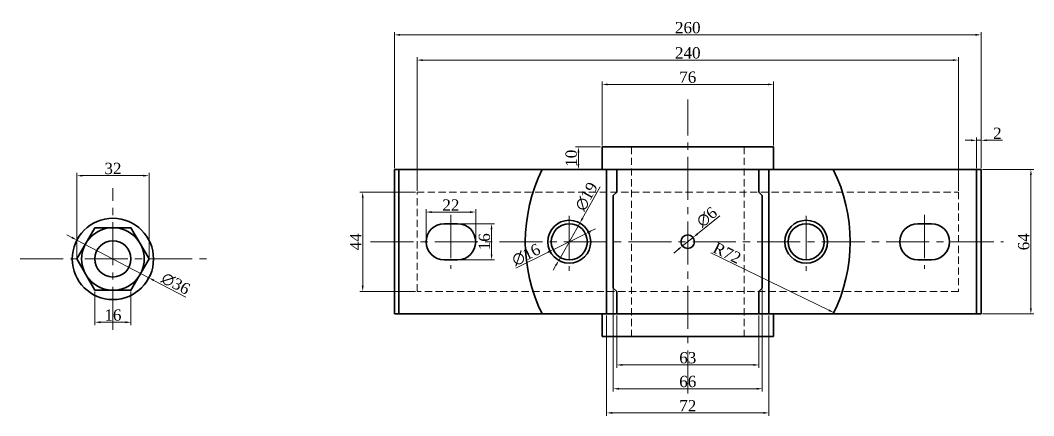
# Model space of a CAD drawing. Header units: millimetres. Extents: x 15432319 to 15433264, y 6507346 to 6507803.
# Drawn here: x 15432319.3 to 15432768.5, y 6507627.7 to 6507802.9 of the extents above; entities that cross this region are included whole.
import ezdxf

# ---------------------------------------------------------------- set-up
doc = ezdxf.new("R2010")
doc.units = ezdxf.units.MM
doc.header["$PDSIZE"] = 5
doc.linetypes.add('CENTER2', pattern=[28.575, 19.05, -3.175, 3.175, -3.175])
doc.linetypes.add('HIDDEN2', pattern=[4.7625, 3.175, -1.5875])
for name, color, linetype, lineweight in [('Center', 1, 'CENTER2', 18), ('Dimension', 123, 'Continuous', 18), ('Hidden', 5, 'HIDDEN2', 18), ('Object', 7, 'Continuous', 35)]:
    doc.layers.add(name, color=color, linetype=linetype, lineweight=lineweight)
doc.styles.get("Standard").update_dxf_attribs({"font": 'times.ttf'})
doc.dimstyles.new('ISO-25', dxfattribs={"dimtxt": 2.5, "dimasz": 2.5, "dimexe": 1.25, "dimexo": 0.625, "dimtad": 1, "dimtxsty": 'Standard', "dimcen": 2.5, "dimadec": 0, "dimazin": 0, "dimtfac": 1, "dimtmove": 0, "dimatfit": 3, "dimfxl": 1, "dimarcsym": 0})

# ---------------------------------------------------------------- blocks, each defined once
blk = doc.blocks.new('*D22')
at = {"layer": 'Defpoints', "color": 0, "transparency": 16777216}
for p in [(15432653.16, 6507774.51), (15432577.16, 6507746.81), (15432653.16, 6507746.81)]:
    blk.add_point(p, dxfattribs=at)
at = {"layer": 'Dimension', "transparency": 16777216}
for p, q in [((15432577.16, 6507747.44), (15432577.16, 6507775.76)), ((15432579.66, 6507774.51), (15432650.66, 6507774.51)), ((15432653.16, 6507747.44), (15432653.16, 6507775.76))]:
    blk.add_line(p, q, dxfattribs=at)
for points in [[(15432579.66, 6507774.93), (15432579.66, 6507774.09), (15432577.16, 6507774.51)], [(15432650.66, 6507774.93), (15432650.66, 6507774.09), (15432653.16, 6507774.51)]]:
    blk.add_solid(points, dxfattribs=at)
at = {"layer": 'Dimension', "transparency": 16777216, "insert": (15432615.16, 6507777.69), "char_height": 5, "attachment_point": 5}
blk.add_mtext('76', dxfattribs=at)
blk = doc.blocks.new('*D23')
at = {"layer": 'Defpoints', "color": 0, "transparency": 16777216}
for p in [(15432577.16, 6507746.81), (15432566.7, 6507736.81), (15432577.16, 6507736.81)]:
    blk.add_point(p, dxfattribs=at)
at = {"layer": 'Dimension', "transparency": 16777216}
for p, q in [((15432576.53, 6507746.81), (15432565.45, 6507746.81)), ((15432566.7, 6507744.31), (15432566.7, 6507739.31)), ((15432576.53, 6507736.81), (15432565.45, 6507736.81))]:
    blk.add_line(p, q, dxfattribs=at)
for points in [[(15432566.28, 6507744.31), (15432567.11, 6507744.31), (15432566.7, 6507746.81)], [(15432566.28, 6507739.31), (15432567.11, 6507739.31), (15432566.7, 6507736.81)]]:
    blk.add_solid(points, dxfattribs=at)
at = {"layer": 'Dimension', "transparency": 16777216, "insert": (15432563.53, 6507741.81), "char_height": 5, "attachment_point": 5, "rotation": 90}
blk.add_mtext('10', dxfattribs=at)
blk = doc.blocks.new('*D24')
at = {"layer": 'Defpoints', "color": 0, "transparency": 16777216}
for p in [(15432745.16, 6507736.81), (15432745.16, 6507672.81), (15432767.26, 6507672.81)]:
    blk.add_point(p, dxfattribs=at)
at = {"layer": 'Dimension', "transparency": 16777216}
for p, q in [((15432745.78, 6507736.81), (15432768.51, 6507736.81)), ((15432767.26, 6507734.31), (15432767.26, 6507675.31)), ((15432745.78, 6507672.81), (15432768.51, 6507672.81))]:
    blk.add_line(p, q, dxfattribs=at)
for points in [[(15432766.84, 6507734.31), (15432767.67, 6507734.31), (15432767.26, 6507736.81)], [(15432766.84, 6507675.31), (15432767.67, 6507675.31), (15432767.26, 6507672.81)]]:
    blk.add_solid(points, dxfattribs=at)
at = {"layer": 'Dimension', "transparency": 16777216, "insert": (15432764.09, 6507704.81), "char_height": 5, "attachment_point": 5, "rotation": 90}
blk.add_mtext('64', dxfattribs=at)
blk = doc.blocks.new('*D25')
at = {"layer": 'Defpoints', "color": 0, "transparency": 16777216}
for p in [(15432745.16, 6507749.75), (15432743.16, 6507736.81), (15432745.16, 6507736.81)]:
    blk.add_point(p, dxfattribs=at)
at = {"layer": 'Dimension', "transparency": 16777216}
for p, q in [((15432740.66, 6507749.75), (15432738.16, 6507749.75)), ((15432743.16, 6507737.44), (15432743.16, 6507751)), ((15432743.16, 6507749.75), (15432745.16, 6507749.75)), ((15432745.16, 6507737.44), (15432745.16, 6507751)), ((15432747.66, 6507749.75), (15432754.63, 6507749.75))]:
    blk.add_line(p, q, dxfattribs=at)
for points in [[(15432740.66, 6507750.17), (15432740.66, 6507749.34), (15432743.16, 6507749.75)], [(15432747.66, 6507750.17), (15432747.66, 6507749.34), (15432745.16, 6507749.75)]]:
    blk.add_solid(points, dxfattribs=at)
at = {"layer": 'Dimension', "transparency": 16777216, "insert": (15432752.39, 6507752.88), "char_height": 5, "attachment_point": 5}
blk.add_mtext('2', dxfattribs=at)
blk = doc.blocks.new('*D26')
at = {"layer": 'Defpoints', "color": 0, "transparency": 16777216}
for p in [(15432495.16, 6507726.81), (15432471.07, 6507682.81), (15432495.16, 6507682.81)]:
    blk.add_point(p, dxfattribs=at)
at = {"layer": 'Dimension', "transparency": 16777216}
for p, q in [((15432494.53, 6507726.81), (15432469.82, 6507726.81)), ((15432471.07, 6507724.31), (15432471.07, 6507685.31)), ((15432494.53, 6507682.81), (15432469.82, 6507682.81))]:
    blk.add_line(p, q, dxfattribs=at)
for points in [[(15432470.65, 6507724.31), (15432471.49, 6507724.31), (15432471.07, 6507726.81)], [(15432470.65, 6507685.31), (15432471.49, 6507685.31), (15432471.07, 6507682.81)]]:
    blk.add_solid(points, dxfattribs=at)
at = {"layer": 'Dimension', "transparency": 16777216, "insert": (15432467.95, 6507704.81), "char_height": 5, "attachment_point": 5, "rotation": 90}
blk.add_mtext('44', dxfattribs=at)
blk = doc.blocks.new('*D27')
at = {"layer": 'Defpoints', "color": 0, "transparency": 16777216}
for p in [(15432745.16, 6507796.47), (15432485.16, 6507736.81), (15432745.16, 6507736.81)]:
    blk.add_point(p, dxfattribs=at)
at = {"layer": 'Dimension', "transparency": 16777216}
for p, q in [((15432485.16, 6507737.44), (15432485.16, 6507797.72)), ((15432487.66, 6507796.47), (15432742.66, 6507796.47)), ((15432745.16, 6507737.44), (15432745.16, 6507797.72))]:
    blk.add_line(p, q, dxfattribs=at)
for points in [[(15432487.66, 6507796.89), (15432487.66, 6507796.06), (15432485.16, 6507796.47)], [(15432742.66, 6507796.89), (15432742.66, 6507796.06), (15432745.16, 6507796.47)]]:
    blk.add_solid(points, dxfattribs=at)
at = {"layer": 'Dimension', "transparency": 16777216, "insert": (15432615.16, 6507799.64), "char_height": 5, "attachment_point": 5}
blk.add_mtext('260', dxfattribs=at)
blk = doc.blocks.new('*D28')
at = {"layer": 'Defpoints', "color": 0, "transparency": 16777216}
for p in [(15432735.16, 6507785.28), (15432495.16, 6507726.81), (15432735.16, 6507726.81)]:
    blk.add_point(p, dxfattribs=at)
at = {"layer": 'Dimension', "transparency": 16777216}
for p, q in [((15432495.16, 6507727.44), (15432495.16, 6507786.53)), ((15432497.66, 6507785.28), (15432732.66, 6507785.28)), ((15432735.16, 6507727.44), (15432735.16, 6507786.53))]:
    blk.add_line(p, q, dxfattribs=at)
for points in [[(15432497.66, 6507785.7), (15432497.66, 6507784.87), (15432495.16, 6507785.28)], [(15432732.66, 6507785.7), (15432732.66, 6507784.87), (15432735.16, 6507785.28)]]:
    blk.add_solid(points, dxfattribs=at)
at = {"layer": 'Dimension', "transparency": 16777216, "insert": (15432615.16, 6507788.45), "char_height": 5, "attachment_point": 5}
blk.add_mtext('240', dxfattribs=at)
blk = doc.blocks.new('*D29')
at = {"layer": 'Defpoints', "color": 0, "transparency": 16777216}
for p in [(15432521.16, 6507717.96), (15432499.16, 6507704.81), (15432521.16, 6507704.81)]:
    blk.add_point(p, dxfattribs=at)
at = {"layer": 'Dimension', "transparency": 16777216}
for p, q in [((15432499.16, 6507705.44), (15432499.16, 6507719.21)), ((15432501.66, 6507717.96), (15432518.66, 6507717.96)), ((15432521.16, 6507705.44), (15432521.16, 6507719.21))]:
    blk.add_line(p, q, dxfattribs=at)
for points in [[(15432501.66, 6507718.38), (15432501.66, 6507717.54), (15432499.16, 6507717.96)], [(15432518.66, 6507718.38), (15432518.66, 6507717.54), (15432521.16, 6507717.96)]]:
    blk.add_solid(points, dxfattribs=at)
at = {"layer": 'Dimension', "transparency": 16777216, "insert": (15432510.16, 6507721.09), "char_height": 5, "attachment_point": 5}
blk.add_mtext('22', dxfattribs=at)
blk = doc.blocks.new('*D30')
at = {"layer": 'Defpoints', "color": 0, "transparency": 16777216}
for p in [(15432510.16, 6507712.81), (15432510.16, 6507696.81), (15432528.19, 6507696.81)]:
    blk.add_point(p, dxfattribs=at)
at = {"layer": 'Dimension', "transparency": 16777216}
for p, q in [((15432510.78, 6507712.81), (15432529.44, 6507712.81)), ((15432528.19, 6507710.31), (15432528.19, 6507699.31)), ((15432510.78, 6507696.81), (15432529.44, 6507696.81))]:
    blk.add_line(p, q, dxfattribs=at)
for points in [[(15432527.78, 6507710.31), (15432528.61, 6507710.31), (15432528.19, 6507712.81)], [(15432527.78, 6507699.31), (15432528.61, 6507699.31), (15432528.19, 6507696.81)]]:
    blk.add_solid(points, dxfattribs=at)
at = {"layer": 'Dimension', "transparency": 16777216, "insert": (15432525.02, 6507704.81), "char_height": 5, "attachment_point": 5, "rotation": 90}
blk.add_mtext('16', dxfattribs=at)
blk = doc.blocks.new('*D33')
at = {"layer": 'Defpoints', "color": 0, "transparency": 16777216}
for p in [(15432617.5, 6507706.69), (15432612.81, 6507702.94)]:
    blk.add_point(p, dxfattribs=at)
at = {"layer": 'Dimension', "transparency": 16777216}
for p, q in [((15432629.44, 6507716.25), (15432619.45, 6507708.25)), ((15432612.81, 6507702.94), (15432617.5, 6507706.69)), ((15432610.86, 6507701.38), (15432608.91, 6507699.82))]:
    blk.add_line(p, q, dxfattribs=at)
for points in [[(15432619.19, 6507708.58), (15432619.71, 6507707.93), (15432617.5, 6507706.69)], [(15432610.6, 6507701.7), (15432611.12, 6507701.05), (15432612.81, 6507702.94)]]:
    blk.add_solid(points, dxfattribs=at)
at = {"layer": 'Dimension', "transparency": 16777216, "insert": (15432623.63, 6507715.74), "char_height": 5, "attachment_point": 5, "rotation": 38.6801}
blk.add_mtext('∅6', dxfattribs=at)
blk = doc.blocks.new('*D34')
at = {"layer": 'Defpoints', "color": 0, "transparency": 16777216}
for p in [(15432567.33, 6507713.09), (15432557.98, 6507696.54)]:
    blk.add_point(p, dxfattribs=at)
at = {"layer": 'Dimension', "transparency": 16777216}
for p, q in [((15432576.38, 6507729.09), (15432568.56, 6507715.26)), ((15432557.98, 6507696.54), (15432567.33, 6507713.09)), ((15432556.75, 6507694.37), (15432555.52, 6507692.19))]:
    blk.add_line(p, q, dxfattribs=at)
for points in [[(15432568.2, 6507715.47), (15432568.92, 6507715.06), (15432567.33, 6507713.09)], [(15432556.39, 6507694.57), (15432557.11, 6507694.16), (15432557.98, 6507696.54)]]:
    blk.add_solid(points, dxfattribs=at)
at = {"layer": 'Dimension', "transparency": 16777216, "insert": (15432570.27, 6507724.85), "char_height": 5, "attachment_point": 5, "rotation": 60.524}
blk.add_mtext('∅19', dxfattribs=at)
blk = doc.blocks.new('*D35')
at = {"layer": 'Defpoints', "color": 0, "transparency": 16777216}
for p in [(15432569.84, 6507708.34), (15432555.48, 6507701.29)]:
    blk.add_point(p, dxfattribs=at)
at = {"layer": 'Dimension', "transparency": 16777216}
for p, q in [((15432569.84, 6507708.34), (15432555.48, 6507701.29)), ((15432572.08, 6507709.44), (15432574.32, 6507710.55)), ((15432538.95, 6507693.17), (15432553.23, 6507700.19))]:
    blk.add_line(p, q, dxfattribs=at)
for points in [[(15432571.9, 6507709.82), (15432572.26, 6507709.07), (15432569.84, 6507708.34)], [(15432553.05, 6507700.56), (15432553.42, 6507699.81), (15432555.48, 6507701.29)]]:
    blk.add_solid(points, dxfattribs=at)
at = {"layer": 'Dimension', "transparency": 16777216, "insert": (15432543.54, 6507699.03), "char_height": 5, "attachment_point": 5, "rotation": 26.1596}
blk.add_mtext('∅16', dxfattribs=at)
blk = doc.blocks.new('*D36')
at = {"layer": 'Defpoints', "color": 0, "transparency": 16777216}
for p in [(15432615.16, 6507704.81), (15432679.94, 6507673.4)]:
    blk.add_point(p, dxfattribs=at)
at = {"layer": 'Dimension', "transparency": 16777216}
blk.add_line((15432625.31, 6507699.89), (15432677.69, 6507674.49), dxfattribs=at)
blk.add_solid([(15432677.87, 6507674.86), (15432677.51, 6507674.11), (15432679.94, 6507673.4)], dxfattribs=at)
at = {"layer": 'Dimension', "transparency": 16777216, "insert": (15432632.6, 6507699.88), "char_height": 5, "attachment_point": 5, "rotation": 334.128}
blk.add_mtext('R72', dxfattribs=at)
blk = doc.blocks.new('*D37')
at = {"layer": 'Defpoints', "color": 0, "transparency": 16777216}
for p in [(15432583.66, 6507672.81), (15432646.66, 6507672.81), (15432646.66, 6507650.24)]:
    blk.add_point(p, dxfattribs=at)
at = {"layer": 'Dimension', "transparency": 16777216}
for p, q in [((15432583.66, 6507672.19), (15432583.66, 6507648.99)), ((15432646.66, 6507672.19), (15432646.66, 6507648.99)), ((15432586.16, 6507650.24), (15432644.16, 6507650.24))]:
    blk.add_line(p, q, dxfattribs=at)
for points in [[(15432586.16, 6507650.66), (15432586.16, 6507649.82), (15432583.66, 6507650.24)], [(15432644.16, 6507650.66), (15432644.16, 6507649.82), (15432646.66, 6507650.24)]]:
    blk.add_solid(points, dxfattribs=at)
at = {"layer": 'Dimension', "transparency": 16777216, "insert": (15432615.16, 6507653.41), "char_height": 5, "attachment_point": 5}
blk.add_mtext('63', dxfattribs=at)
blk = doc.blocks.new('*D38')
at = {"layer": 'Defpoints', "color": 0, "transparency": 16777216}
for p in [(15432582.16, 6507684.31), (15432648.16, 6507684.31), (15432648.16, 6507639.71)]:
    blk.add_point(p, dxfattribs=at)
at = {"layer": 'Dimension', "transparency": 16777216}
for p, q in [((15432582.16, 6507683.69), (15432582.16, 6507638.46)), ((15432648.16, 6507683.69), (15432648.16, 6507638.46)), ((15432584.66, 6507639.71), (15432645.66, 6507639.71))]:
    blk.add_line(p, q, dxfattribs=at)
for points in [[(15432584.66, 6507640.13), (15432584.66, 6507639.29), (15432582.16, 6507639.71)], [(15432645.66, 6507640.13), (15432645.66, 6507639.29), (15432648.16, 6507639.71)]]:
    blk.add_solid(points, dxfattribs=at)
at = {"layer": 'Dimension', "transparency": 16777216, "insert": (15432615.16, 6507642.88), "char_height": 5, "attachment_point": 5}
blk.add_mtext('66', dxfattribs=at)
blk = doc.blocks.new('*D39')
at = {"layer": 'Defpoints', "color": 0, "transparency": 16777216}
for p in [(15432579.16, 6507672.81), (15432651.16, 6507672.81), (15432651.16, 6507629)]:
    blk.add_point(p, dxfattribs=at)
at = {"layer": 'Dimension', "transparency": 16777216}
for p, q in [((15432579.16, 6507672.19), (15432579.16, 6507627.75)), ((15432651.16, 6507672.19), (15432651.16, 6507627.75)), ((15432581.66, 6507629), (15432648.66, 6507629))]:
    blk.add_line(p, q, dxfattribs=at)
for points in [[(15432581.66, 6507629.41), (15432581.66, 6507628.58), (15432579.16, 6507629)], [(15432648.66, 6507629.41), (15432648.66, 6507628.58), (15432651.16, 6507629)]]:
    blk.add_solid(points, dxfattribs=at)
at = {"layer": 'Dimension', "transparency": 16777216, "insert": (15432615.16, 6507632.17), "char_height": 5, "attachment_point": 5}
blk.add_mtext('72', dxfattribs=at)
blk = doc.blocks.new('*D77')
at = {"layer": 'Defpoints', "color": 0, "transparency": 16777216}
for p in [(15432344.41, 6507705.54), (15432376.3, 6507688.84)]:
    blk.add_point(p, dxfattribs=at)
at = {"layer": 'Dimension', "transparency": 16777216}
for p, q in [((15432342.2, 6507706.7), (15432339.98, 6507707.86)), ((15432344.41, 6507705.54), (15432376.3, 6507688.84)), ((15432392.62, 6507680.29), (15432378.52, 6507687.68))]:
    blk.add_line(p, q, dxfattribs=at)
for points in [[(15432342.39, 6507707.07), (15432342, 6507706.33), (15432344.41, 6507705.54)], [(15432378.71, 6507688.05), (15432378.32, 6507687.31), (15432376.3, 6507688.84)]]:
    blk.add_solid(points, dxfattribs=at)
at = {"layer": 'Dimension', "transparency": 16777216, "insert": (15432388.18, 6507686.27), "char_height": 5, "attachment_point": 5, "rotation": 332.3587}
blk.add_mtext('∅36', dxfattribs=at)
blk = doc.blocks.new('*D78')
at = {"layer": 'Defpoints', "color": 0, "transparency": 16777216}
for p in [(15432352.36, 6507683.33), (15432368.36, 6507683.33), (15432368.36, 6507669.15)]:
    blk.add_point(p, dxfattribs=at)
at = {"layer": 'Dimension', "transparency": 16777216}
for p, q in [((15432352.36, 6507682.71), (15432352.36, 6507667.9)), ((15432368.36, 6507682.71), (15432368.36, 6507667.9)), ((15432354.86, 6507669.15), (15432365.86, 6507669.15))]:
    blk.add_line(p, q, dxfattribs=at)
for points in [[(15432354.86, 6507669.56), (15432354.86, 6507668.73), (15432352.36, 6507669.15)], [(15432365.86, 6507669.56), (15432365.86, 6507668.73), (15432368.36, 6507669.15)]]:
    blk.add_solid(points, dxfattribs=at)
at = {"layer": 'Dimension', "transparency": 16777216, "insert": (15432360.36, 6507672.31), "char_height": 5, "attachment_point": 5}
blk.add_mtext('16', dxfattribs=at)
blk = doc.blocks.new('*D79')
at = {"layer": 'Defpoints', "color": 0, "transparency": 16777216}
for p in [(15432376.36, 6507734.09), (15432344.36, 6507697.19), (15432376.36, 6507697.19)]:
    blk.add_point(p, dxfattribs=at)
at = {"layer": 'Dimension', "transparency": 16777216}
for p, q in [((15432344.36, 6507697.81), (15432344.36, 6507735.34)), ((15432346.86, 6507734.09), (15432373.86, 6507734.09)), ((15432376.36, 6507697.81), (15432376.36, 6507735.34))]:
    blk.add_line(p, q, dxfattribs=at)
for points in [[(15432346.86, 6507734.5), (15432346.86, 6507733.67), (15432344.36, 6507734.09)], [(15432373.86, 6507734.5), (15432373.86, 6507733.67), (15432376.36, 6507734.09)]]:
    blk.add_solid(points, dxfattribs=at)
at = {"layer": 'Dimension', "transparency": 16777216, "insert": (15432360.36, 6507737.25), "char_height": 5, "attachment_point": 5}
blk.add_mtext('32', dxfattribs=at)

msp = doc.modelspace()

# ---------------------------------------------------------------- linework, layer by layer
at = {"layer": 'Center'}
for p, q in [((15432615.1563, 6507637.644), (15432615.1563, 6507767.8354)), ((15432360.3577, 6507665.8049), (15432360.3577, 6507728.5713)), ((15432510.1563, 6507716.6643), (15432510.1563, 6507692.8811)), ((15432562.6563, 6507716.2319), (15432562.6563, 6507691.8721)), ((15432667.6563, 6507716.2319), (15432667.6563, 6507691.8721)), ((15432720.1563, 6507716.6643), (15432720.1563, 6507692.8811)), ((15432474.5273, 6507704.815), (15432755.0366, 6507704.815)), ((15432319.2918, 6507697.1881), (15432402.4941, 6507697.1881))]:
    msp.add_line(p, q, dxfattribs=at)
at = {"layer": 'Hidden'}
for p, q in [((15432590.1563, 6507746.815), (15432590.1563, 6507662.815)), ((15432640.1563, 6507746.815), (15432640.1563, 6507662.815))]:
    msp.add_line(p, q, dxfattribs=at)
msp.add_lwpolyline([(15432495.1563, 6507726.815), (15432735.1563, 6507726.815), (15432735.1563, 6507682.815), (15432495.1563, 6507682.815)], close=True, dxfattribs=at)
at = {"layer": 'Object'}
for p, q in [((15432577.1563, 6507746.815), (15432653.1563, 6507746.815)), ((15432577.1563, 6507736.815), (15432577.1563, 6507746.815)), ((15432653.1563, 6507746.815), (15432653.1563, 6507736.815)), ((15432485.1563, 6507736.815), (15432745.1563, 6507736.815)), ((15432485.1563, 6507672.815), (15432485.1563, 6507736.815)), ((15432487.1563, 6507672.815), (15432487.1563, 6507736.815)), ((15432579.1563, 6507672.815), (15432579.1563, 6507736.815)), ((15432583.6563, 6507726.815), (15432583.6563, 6507736.815)), ((15432646.6563, 6507726.815), (15432646.6563, 6507736.815)), ((15432651.1563, 6507672.815), (15432651.1563, 6507736.815)), ((15432743.1563, 6507736.815), (15432743.1563, 6507672.815)), ((15432745.1563, 6507736.815), (15432745.1563, 6507672.815)), ((15432583.6563, 6507726.815), (15432582.1563, 6507725.315)), ((15432582.1563, 6507684.315), (15432582.1563, 6507725.315)), ((15432583.6563, 6507726.815), (15432583.6563, 6507726.815)), ((15432646.6563, 6507726.815), (15432648.1563, 6507725.315)), ((15432648.1563, 6507684.315), (15432648.1563, 6507725.315)), ((15432583.6563, 6507682.815), (15432582.1563, 6507684.315)), ((15432646.6563, 6507682.815), (15432648.1563, 6507684.315)), ((15432583.6563, 6507672.815), (15432583.6563, 6507682.815)), ((15432646.6563, 6507672.815), (15432646.6563, 6507682.815)), ((15432745.1563, 6507672.815), (15432485.1563, 6507672.815)), ((15432577.1563, 6507672.815), (15432577.1563, 6507662.815)), ((15432653.1563, 6507662.815), (15432653.1563, 6507672.815)), ((15432577.1563, 6507662.815), (15432653.1563, 6507662.815))]:
    msp.add_line(p, q, dxfattribs=at)
msp.add_lwpolyline([(15432344.3577, 6507697.1881), (15432352.3577, 6507683.3317), (15432368.3577, 6507683.3317), (15432376.3577, 6507697.1881), (15432368.3577, 6507711.0445), (15432352.3577, 6507711.0445)], close=True, dxfattribs=at)
for points in [[(15432507.1563, 6507712.815), (15432513.1563, 6507712.815, -0.41421356), (15432521.1563, 6507704.815), (15432521.1563, 6507704.815, -0.41421356), (15432513.1563, 6507696.815), (15432507.1563, 6507696.815, -0.41421356), (15432499.1563, 6507704.815), (15432499.1563, 6507704.815, -0.41421356)], [(15432723.1563, 6507712.815), (15432717.1563, 6507712.815, 0.41421356), (15432709.1563, 6507704.815), (15432709.1563, 6507704.815, 0.41421356), (15432717.1563, 6507696.815), (15432723.1563, 6507696.815, 0.41421356), (15432731.1563, 6507704.815), (15432731.1563, 6507704.815, 0.41421356)]]:
    msp.add_lwpolyline(points, format="xyb", close=True, dxfattribs=at)
for centre, radius in [((15432360.3577, 6507697.1881), 18), ((15432360.3577, 6507697.1881), 13.8564), ((15432562.6563, 6507704.815), 9.5), ((15432562.6563, 6507704.815), 8), ((15432667.6563, 6507704.815), 9.5), ((15432667.6563, 6507704.815), 8), ((15432615.1563, 6507704.815), 3), ((15432360.3577, 6507697.1881), 8)]:
    msp.add_circle(centre, radius, dxfattribs=at)
for start, end in [(153.6122, 206.3878), (333.6122, 26.3878)]:
    msp.add_arc((15432615.1563, 6507704.815), 72, start, end, dxfattribs=at)

# ---------------------------------------------------------------- dimensions: what is measured, and where the dimension line sits
at = {"layer": 'Dimension'}
for base, p1, p2, picture, middle in [((15432745.1563, 6507796.4735), (15432485.1563, 6507736.815), (15432745.1563, 6507736.815), '*D27', (15432615.1563, 6507799.6417)), ((15432735.1563, 6507785.2842), (15432495.1563, 6507726.815), (15432735.1563, 6507726.815), '*D28', (15432615.1563, 6507788.4525)), ((15432653.1563, 6507774.5111), (15432577.1563, 6507746.815), (15432653.1563, 6507746.815), '*D22', (15432615.1563, 6507777.6865)), ((15432745.1563, 6507749.7543), (15432743.1563, 6507736.815), (15432745.1563, 6507736.815), '*D25', (15432752.3945, 6507752.8793)), ((15432376.3577, 6507734.0854), (15432344.3577, 6507697.1881), (15432376.3577, 6507697.1881), '*D79', (15432360.3577, 6507737.2536)), ((15432521.1563, 6507717.9608), (15432499.1563, 6507704.815), (15432521.1563, 6507704.815), '*D29', (15432510.1563, 6507721.0858)), ((15432648.1563, 6507639.7113), (15432582.1563, 6507684.315), (15432648.1563, 6507684.315), '*D38', (15432615.1563, 6507642.8796)), ((15432368.3577, 6507669.1459), (15432352.3577, 6507683.3317), (15432368.3577, 6507683.3317), '*D78', (15432360.3577, 6507672.3141)), ((15432651.1563, 6507628.9966), (15432579.1563, 6507672.815), (15432651.1563, 6507672.815), '*D39', (15432615.1563, 6507632.1721)), ((15432646.6563, 6507650.2408), (15432583.6563, 6507672.815), (15432646.6563, 6507672.815), '*D37', (15432615.1563, 6507653.4091))]:
    dim = msp.add_linear_dim(base=base, p1=p1, p2=p2, dimstyle='ISO-25', override={"dimtxt": 5, "dimdec": 3, "dimdsep": 46, "dimcen": 5, "dimclrd": 256, "dimclre": 256, "dimclrt": 256, "dimtdec": 3, "dimfrac": 2, "dimlwd": 65535, "dimlwe": 65535}, dxfattribs=at)
    dim.commit()
    dim.dimension.update_dxf_attribs({"geometry": picture, "text_midpoint": middle})
for base, p1, p2, picture, middle in [((15432566.6968, 6507736.815), (15432577.1563, 6507746.815), (15432577.1563, 6507736.815), '*D23', (15432563.5286, 6507741.815)), ((15432767.2565, 6507672.815), (15432745.1563, 6507736.815), (15432745.1563, 6507672.815), '*D24', (15432764.0883, 6507704.815)), ((15432471.0714, 6507682.815), (15432495.1563, 6507726.815), (15432495.1563, 6507682.815), '*D26', (15432467.9464, 6507704.815)), ((15432528.1923, 6507696.815), (15432510.1563, 6507712.815), (15432510.1563, 6507696.815), '*D30', (15432525.024, 6507704.815))]:
    dim = msp.add_linear_dim(base=base, p1=p1, p2=p2, angle=90, dimstyle='ISO-25', override={"dimtxt": 5, "dimdec": 3, "dimdsep": 46, "dimcen": 5, "dimclrd": 256, "dimclre": 256, "dimclrt": 256, "dimtdec": 3, "dimfrac": 2, "dimlwd": 65535, "dimlwe": 65535}, dxfattribs=at)
    dim.commit()
    dim.dimension.update_dxf_attribs({"geometry": picture, "text_midpoint": middle})
for p1, p2, picture, middle in [((15432557.9817, 6507696.5447), (15432567.3308, 6507713.0853), '*D34', (15432570.2693, 6507724.8549)), ((15432344.4121, 6507705.539), (15432376.3034, 6507688.8373), '*D77', (15432388.1753, 6507686.2695)), ((15432569.8368, 6507708.342), (15432555.4757, 6507701.288), '*D35', (15432543.5413, 6507699.0281))]:
    dim = msp.add_diameter_dim_2p(p1=p1, p2=p2, dimstyle='ISO-25', override={"dimtxt": 5, "dimdec": 3, "dimdsep": 46, "dimcen": 5, "dimclrd": 256, "dimclre": 256, "dimclrt": 256, "dimtdec": 3, "dimfrac": 2, "dimlwd": 65535, "dimlwe": 65535}, dxfattribs=at)
    dim.commit()
    dim.dimension.update_dxf_attribs({"geometry": picture, "text_midpoint": middle})
dim = msp.add_diameter_dim_2p(p1=(15432612.8143, 6507702.9401), p2=(15432617.4982, 6507706.6899), dimstyle='ISO-25', override={"dimtxt": 5, "dimdec": 3, "dimdsep": 46, "dimcen": 5, "dimclrd": 256, "dimclre": 256, "dimclrt": 256, "dimtdec": 3, "dimfrac": 2, "dimlwd": 65535, "dimlwe": 65535}, dxfattribs=at)
dim.commit()
dim.dimension.update_dxf_attribs({"geometry": '*D33', "text_midpoint": (15432625.6466, 6507713.2134), "dimtype": 163})
dim = msp.add_radius_dim(center=(15432615.1563, 6507704.815), mpoint=(15432679.9398, 6507673.3969), dimstyle='ISO-25', override={"dimtxt": 5, "dimdec": 3, "dimdsep": 46, "dimcen": 5, "dimclrd": 256, "dimclre": 256, "dimclrt": 256, "dimtdec": 3, "dimfrac": 2, "dimlwd": 65535, "dimlwe": 65535}, dxfattribs=at)
dim.commit()
dim.dimension.update_dxf_attribs({"geometry": '*D36', "text_midpoint": (15432631.2145, 6507697.0272), "dimtype": 164})

doc.saveas('drawing.dxf')
